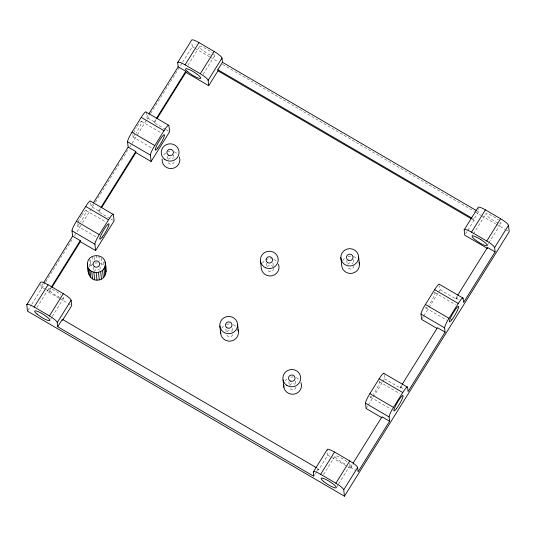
<?xml version="1.0" encoding="UTF-8"?>
<svg xmlns="http://www.w3.org/2000/svg" width="536" height="536" viewBox="0 0 536 536"><rect width="100%" height="100%" fill="white"/><g stroke="black" fill="none" stroke-linecap="round" stroke-linejoin="round"><path stroke-width="0.4" stroke-dasharray="2.68 2.01" d="M43.336 283.236L41.151 286.747L41.386 288.87M109.96 218.46L98.885 211.995L98.771 210.943L91.154 206.494L92.473 204.37M165.463 129.37L154.388 122.905L154.274 121.853L146.663 117.404L147.976 115.3M27.946 310.445L31.41 304.877M31.845 304.18L45.366 282.479M45.808 281.769L72.802 238.446M74.571 235.606L82.095 223.532M82.537 222.822L94.926 202.936M95.368 202.226L119.702 163.165M121.478 160.324L127.669 150.381M129.88 146.831L131.655 143.99M132.097 143.28L136.961 135.467M137.404 134.757L146.697 119.843M147.139 119.133L150.234 114.161M150.676 113.451L182.093 63.034M182.535 62.323L192.27 46.699L191.741 41.875M37.018 307.409L48.722 288.616M187.901 65.238L199.606 46.444M58.88 298.083L48.89 292.254L48.769 291.195L50.953 287.685M98.771 210.943L100.534 208.115M154.274 121.853L156.023 119.046M48.89 292.254L51.51 288.04M98.885 211.995L101.09 208.464M154.388 122.905L156.579 119.394M50.545 319.188L51.845 317.098M52.273 316.401L63.55 298.304M203.164 74.229L214.434 56.133M314.17 475.579L315.851 472.879M316.274 472.203L318.371 468.833L316.93 467.988M467.841 230.232L474.005 220.336L473.884 219.231L478.507 211.807L478.119 208.263M317.051 469.094L318.498 469.938L327.744 455.077L327.154 449.724M465.637 233.77L467.399 230.942M472.115 236.068L472.98 234.674M473.415 233.977L485.991 213.79M323.489 474.695L335.194 455.902A8.911 1.702 31.9 0 1 347.817 462.374M366.095 408.512L367.857 405.685M368.299 404.982L382.396 382.356M382.838 381.652L384.6 378.825L384.178 374.999M422.046 318.726L423.366 316.602M423.808 315.898L428.653 308.12M429.095 307.416L438.341 292.569M438.783 291.859L440.103 289.742L439.681 285.916M337.023 486.467L338.323 484.377M338.759 483.68L350.035 465.59M487.137 245.622L488.437 243.532M488.865 242.835L501.013 223.345M347.73 466.742L350.584 468.41L350.464 467.345L352.212 464.538M384.6 378.825L400.586 388.158L400.466 387.093L401.792 384.969M440.103 289.742L456.089 299.075L455.975 298.009L457.288 295.906M350.584 468.41L353.211 464.196M400.586 388.158L402.348 385.33M456.089 299.075L457.845 296.267M92.916 263.953L89.586 267.069L89.13 262.928M97.398 262.861L95.086 263.122L94.812 260.637M100.406 263.491L103.636 265.494L102.999 259.699M477.067 210.963L478.507 211.807M192.27 46.699L194.434 47.959M195.158 48.381L209.596 56.816M210.32 57.238L218.259 61.874M222.594 64.4L474.548 211.526M475.271 211.948L481.047 215.318M481.764 215.74L495.485 223.746M496.202 224.169L504.865 229.227M505.589 229.649L507.753 230.916M472.444 218.387L473.884 219.231M471.841 219.077L474.005 220.336M455.975 298.009L458.742 299.624M166.153 129.779L169.617 131.796M141.464 121.337L160.733 132.586M434.79 292.616L455.533 304.729M132.647 136.781L151.916 148.03M425.979 308.059L446.716 320.173M400.466 387.093L403.233 388.707M110.651 218.862L114.108 220.886M85.954 210.42L105.94 222.092M379.287 381.706L400.024 393.813M77.144 225.864L96.413 237.12M370.47 397.149L391.213 409.256M45.305 289.172L41.151 286.747L40.676 282.445M45.996 289.581L48.769 291.195M350.464 467.345L356.005 470.581M59.59 298.498L67.442 303.081M68.152 303.497L70.296 304.75M327.744 455.077L347.013 466.327M146.067 112.071L146.663 117.404M90.731 202.682L91.154 206.494M353.271 259.591L353.78 264.241M346.799 260.509L347.228 264.382M318.371 468.833L318.498 469.938M295.39 380.915L295.818 384.788M288.864 381.612L289.293 385.485M272.938 262.888L273.367 266.76M266.385 263.062L266.814 266.935M232.369 328.32L232.624 330.645M225.85 328.803L226.272 332.675M173.677 154.797L174.113 158.723M167.299 156.298L167.647 159.447M101.183 258.292L101.827 264.094M98.872 255.739L99.421 260.71M99.904 266.385L100.507 271.859M96.574 255.411L97.029 259.551M94.443 257.327L94.718 259.813M93.438 267.109L93.874 271.028M92.098 256.496L92.641 261.468M90.49 260.329L91.04 265.3M89.693 258.486L90.517 265.943M285.266 380.761A8.911 8.65 -6.3 0 1 286.827 379.073M290.988 377.123A8.911 8.65 -6.3 0 1 293.313 376.989M296.301 377.726A8.911 8.65 -6.3 0 1 299.383 379.964M221.797 328.313A8.911 8.65 -6.3 0 1 224.383 325.513M226.44 324.448A8.911 8.65 -6.3 0 1 230.259 323.905M233.247 324.642A8.911 8.65 -6.3 0 1 236.329 326.88M262.365 263.156A8.911 8.65 -6.3 0 1 271.571 258.781M273.796 259.417A8.911 8.65 -6.3 0 1 276.891 261.642M342.745 260.684A8.911 8.65 -6.3 0 1 345.934 257.427M348.058 256.503A8.911 8.65 -6.3 0 1 352.668 256.375M353.418 256.583A8.911 8.65 -6.3 0 1 356.715 258.506M273.541 268.308A3.276 3.183 -6.3 0 1 267.109 269.3M267.39 266.881A3.276 3.183 -6.3 0 1 273.065 266.734M353.954 265.789A3.276 3.183 -6.3 0 1 347.522 266.754M347.81 264.328A3.276 3.183 -6.3 0 1 352.956 263.558M232.765 334.618A3.276 3.183 -6.3 0 1 226.721 335.013M226.949 331.831A3.276 3.183 -6.3 0 1 232.142 331.496M295.966 387.166A3.276 3.183 -6.3 0 1 289.661 387.836M289.735 385.404A3.276 3.183 -6.3 0 1 294.793 384.198M378.771 381.933A8.911 1.3 -59.7 0 1 378.45 385.391A8.911 1.3 -59.7 0 1 373.136 394.496M371.776 396.178A8.911 1.3 -59.7 0 1 370.349 396.044M434.274 292.844A8.911 1.3 -59.7 0 1 433.952 296.301A8.911 1.3 -59.7 0 1 428.639 305.406M427.279 307.095A8.911 1.3 -59.7 0 1 426.261 305.701M163.781 154.864A8.911 8.65 -6.3 0 1 171.165 151.279M174.193 151.842A8.911 8.65 -6.3 0 1 177.403 153.906M174.234 161.865A3.276 3.183 -6.3 0 1 167.902 161.772M168.291 159.359A3.276 3.183 -6.3 0 1 173.456 158.777M94.169 271.705A3.276 3.183 -6.3 0 1 99.683 270.365M137.223 126.288A8.911 1.3 -59.7 0 1 141.651 122.114A8.911 1.3 -59.7 0 1 136.084 133.035M134.945 134.61A8.911 1.3 -59.7 0 1 132.935 134.422M133.618 132.801A8.911 1.3 -59.7 0 1 136.419 127.581M81.72 215.378A8.911 1.3 -59.7 0 1 86.149 211.204A8.911 1.3 -59.7 0 1 80.581 222.118M79.442 223.7A8.911 1.3 -59.7 0 1 77.425 223.512M78.115 221.891A8.911 1.3 -59.7 0 1 81.311 216.015M213.495 54.076A8.911 1.702 31.9 0 1 213.73 56.2M210.454 55.094A8.911 1.702 31.9 0 1 200.665 48.622A8.911 1.702 31.9 0 1 202.119 46.86A8.911 1.702 31.9 0 1 212.236 52.93M500.637 222.105A8.911 1.702 31.9 0 1 499.371 223.311M497.911 222.802A8.911 1.702 31.9 0 1 486.36 215.037A8.911 1.702 31.9 0 1 492.785 216.162L494.768 217.361A8.911 1.702 31.9 0 1 498.353 219.907M63.429 297.205A8.911 1.702 31.9 0 1 61.687 298.11M60.146 297.527A8.911 1.702 31.9 0 1 50.17 291.169A8.911 1.702 31.9 0 1 50.746 288.864A8.911 1.702 31.9 0 1 60.849 294.693M349.077 463.519A8.911 1.702 31.9 0 1 348.179 465.395M344.829 463.962A8.911 1.702 31.9 0 1 335.194 455.902"/><path stroke-width="0.8" d="M87.469 263.92C87.401 252.804 105.8 253.012 105.284 264.201C105.351 275.316 86.953 275.109 87.469 263.92C86.939 271.611 89.546 281.956 99.307 279.906C107.421 278.03 106.758 268.181 105.029 261.957M88.527 269.889L88.547 273.621M151.112 161.49L169.617 131.796L168.907 125.411A8.911 1.3 -59.7 0 0 164.043 130.704L154.187 146.536A8.911 1.3 -59.7 0 0 150.402 155.105L151.112 161.49L135.889 152.606L135.776 151.547L128.158 147.099L127.568 141.772A8.911 1.3 -59.7 0 1 131.957 132.225L141.203 117.371A8.911 1.3 -59.7 0 1 146.067 112.071L168.19 124.989M43.771 282.532L72.601 236.162L72.012 230.828A8.911 1.3 -59.7 0 1 76.4 221.274L85.7 206.454A8.911 1.3 -59.7 0 1 90.564 201.161L113.398 214.494L114.108 220.886L95.609 250.58L80.387 241.689L80.266 240.637L72.601 236.162M487.593 248.516L464.752 235.183L464.163 229.823L478.038 207.553A8.911 1.702 31.9 0 1 485.415 209.871L500.644 218.762A8.911 1.702 31.9 0 1 508.49 225.334L509.2 231.76L344.44 496.202L27.51 311.141L26.8 304.716L40.709 282.204A8.911 1.702 31.9 0 1 48.052 284.763L63.282 293.654A8.911 1.702 31.9 0 1 71.127 300.227L71.724 305.58L62.906 319.731M177.684 62.544L191.56 40.274A8.911 1.702 31.9 0 1 198.943 42.585L214.166 51.476A8.911 1.702 31.9 0 1 222.011 58.049L222.48 62.31L217.857 69.734L217.978 70.839L208.725 85.686L185.892 72.353L185.778 71.295L178.166 66.846L177.684 62.544A8.911 1.702 31.9 0 1 185.061 64.863L200.29 73.754A8.911 1.702 31.9 0 1 208.136 80.326L208.725 85.686M93.358 202.956L128.158 147.099M148.847 113.893L178.166 66.846M26.8 304.716A8.911 1.702 31.9 0 1 34.177 307.034L48.052 284.763M185.061 64.863L198.943 42.585M51.389 286.981L80.266 240.637M100.976 207.405L135.776 151.547M156.465 118.342L185.778 71.295M51.952 287.336L80.387 241.689M101.532 207.754L135.889 152.606M157.014 118.697L185.892 72.353M95.609 250.58L94.899 244.188A8.911 1.3 -59.7 0 1 99.287 234.641L108.54 219.787A8.911 1.3 -59.7 0 1 113.398 214.494M384.011 373.471L407.608 387.253A8.911 1.3 -59.7 0 0 402.75 392.546L393.498 407.394A8.911 1.3 -59.7 0 0 389.103 416.948L389.578 421.229L358.075 471.794L357.606 467.506A8.911 1.702 31.9 0 0 349.76 460.933L334.531 452.042A8.911 1.702 31.9 0 0 327.154 449.724L313.279 472.002L313.748 476.256L57.721 326.752L57.252 322.498A8.911 1.702 31.9 0 0 49.406 315.925L63.282 293.654M200.29 73.754L214.166 51.476M57.252 322.498L71.127 300.227M208.136 80.326L222.011 58.049M57.721 326.752L62.343 319.329L316.207 467.566M382.081 417.852L366.095 408.512L365.505 403.166A8.911 1.3 -59.7 0 1 369.9 393.618L379.146 378.771A8.911 1.3 -59.7 0 1 383.937 373.257M436.894 328.36L421.604 319.429L421.015 314.083A8.911 1.3 -59.7 0 1 425.403 304.528L434.656 289.681A8.911 1.293 -59.7 0 1 439.513 284.382L463.111 298.163L463.586 302.458L495.09 251.9L494.614 247.605L508.49 225.334M313.279 472.002A8.911 1.702 31.9 0 1 320.655 474.313L334.531 452.042M464.163 229.823A8.911 1.702 31.9 0 1 471.539 232.142L485.415 209.871M344.44 496.202L343.73 489.777A8.911 1.702 31.9 0 0 335.878 483.204L349.76 460.933M494.614 247.605A8.911 1.702 31.9 0 0 486.768 241.033L500.644 218.762M353.09 463.131L381.967 416.787L389.578 421.229M402.228 384.265L437.47 327.704L445.081 332.146L408.077 391.535L407.608 387.253M457.724 295.202L487.472 247.451L495.09 251.9M445.081 332.146L444.612 327.858A8.911 1.3 -59.7 0 1 449 318.31L458.253 303.463A8.911 1.3 -59.7 0 1 463.111 298.163M343.73 489.777L357.606 467.506M222.48 62.31L476.343 210.541M217.857 69.734L471.72 217.971M217.978 70.839L471.124 218.655M471.539 232.142L486.768 241.033M141.203 117.371L164.043 130.704M434.656 289.681L458.253 303.463M131.957 132.218L154.79 145.551M425.403 304.528L449 318.31M127.568 141.772L150.402 155.105M421.015 314.083L444.612 327.858M85.7 206.454L108.54 219.787M379.146 378.771L402.75 392.546M76.4 221.274L99.287 234.641M369.9 393.618L393.498 407.394M72.012 230.828L94.899 244.188M365.505 403.166L389.103 416.948M34.177 307.034L49.406 315.925M320.655 474.313L335.878 483.204M105.291 268.007L106.101 271.651M358.638 257.092A8.911 8.65 -6.3 0 1 345.452 264.952A8.911 8.65 -6.3 0 1 345.11 249.97A8.911 8.65 -6.3 0 1 358.638 257.092L359.462 264.543M340.829 257.588L341.653 265.045A8.911 8.65 -6.3 0 0 351.918 273.34A8.911 8.65 -6.3 0 0 359.107 262.318M283.028 379.796L283.852 387.253M260.456 260.804L261.28 268.261A8.911 8.65 -6.3 0 0 272.188 275.739A8.911 8.65 -6.3 0 0 278.472 264.215M237.589 324.206A8.911 8.65 -6.3 0 1 225.02 332.97A8.911 8.65 -6.3 0 1 223.559 318.062A8.911 8.65 -6.3 0 1 237.589 324.206L238.413 331.657M219.854 325.955L220.678 333.412M104.929 266.432L105.746 273.889M103.991 268.502L104.808 275.96M102.53 270.278L103.354 277.728M100.654 271.625L101.478 279.075M98.49 272.456L99.307 279.906M96.179 272.71L96.996 280.167M93.88 272.382L94.698 279.839M91.75 271.484L92.574 278.941M89.934 270.084L90.758 277.534M88.561 268.268L89.385 275.725M62.343 319.329L62.471 320.434M300.951 382.537A8.911 8.65 -6.3 0 1 293.849 394.181A8.911 8.65 -6.3 0 1 283.732 384.995M237.897 329.459A8.911 8.65 -6.3 0 1 230.775 341.097A8.911 8.65 -6.3 0 1 220.665 331.898M179.406 157.088A8.911 8.65 -6.3 0 1 171.949 168.525A8.911 8.65 -6.3 0 1 162.113 159.051M480.893 239.632L478.909 238.44A8.911 1.702 31.9 0 0 473.053 237.957A8.911 1.702 31.9 0 0 485.891 245.682A8.911 1.702 31.9 0 0 480.893 239.632M286.74 385.324A8.911 8.65 -6.3 0 0 300.663 378.791A8.911 8.65 -6.3 0 0 287.953 370.376A8.911 8.65 -6.3 0 0 286.74 385.324M290.445 381.083A3.276 3.183 -6.3 0 0 295.048 377.82A3.276 3.183 -6.3 0 0 289.862 375.595A3.276 3.183 -6.3 0 0 290.445 381.083M226.889 327.731A3.276 3.183 -6.3 0 0 231.994 325.278A3.276 3.183 -6.3 0 0 227.284 322.223A3.276 3.183 -6.3 0 0 226.889 327.731M265.662 267.792A8.911 8.65 -6.3 0 0 278.184 258.948A8.911 8.65 -6.3 0 0 264.114 252.892A8.911 8.65 -6.3 0 0 265.662 267.792M267.739 262.674A3.276 3.183 -6.3 0 0 272.596 259.793A3.276 3.183 -6.3 0 0 267.625 257.159A3.276 3.183 -6.3 0 0 267.739 262.674M348.139 260.134A3.276 3.183 -6.3 0 0 353.01 257.267A3.276 3.183 -6.3 0 0 348.052 254.62A3.276 3.183 -6.3 0 0 348.139 260.134M451.875 319.67A8.911 1.3 -59.7 0 0 458.608 306.692A8.911 1.3 -59.7 0 0 451.466 315.985A8.911 1.3 -59.7 0 0 451.875 319.67M396.372 408.76A8.911 1.3 -59.7 0 0 403.106 395.782A8.911 1.3 -59.7 0 0 395.963 405.075A8.911 1.3 -59.7 0 0 396.372 408.76M187.928 71.924A8.911 1.702 31.9 0 0 200.558 78.403A8.911 1.702 31.9 0 0 190.95 70.357A8.911 1.702 31.9 0 0 187.928 71.924M164.887 159.487A8.911 8.65 -6.3 0 0 179.004 153.356A8.911 8.65 -6.3 0 0 166.555 144.579A8.911 8.65 -6.3 0 0 164.887 159.487M168.445 155.206A3.276 3.183 -6.3 0 0 173.423 152.526A3.276 3.183 -6.3 0 0 168.572 149.691A3.276 3.183 -6.3 0 0 168.445 155.206M94.671 266.794A3.276 3.183 -6.3 0 0 99.649 264.114A3.276 3.183 -6.3 0 0 94.798 261.28A3.276 3.183 -6.3 0 0 94.671 266.794M157.785 147.949A8.911 1.3 -59.7 0 0 164.519 134.971A8.911 1.3 -59.7 0 0 157.376 144.258A8.911 1.3 -59.7 0 0 157.785 147.949M102.282 237.033A8.911 1.3 -59.7 0 0 109.016 224.055A8.911 1.3 -59.7 0 0 101.867 233.348A8.911 1.3 -59.7 0 0 102.282 237.033M37.044 314.096A8.911 1.702 31.9 0 0 49.674 320.582A8.911 1.702 31.9 0 0 40.066 312.528A8.911 1.702 31.9 0 0 37.044 314.096M323.536 481.388A8.911 1.702 31.9 0 0 336.159 487.861A8.911 1.702 31.9 0 0 326.525 479.8A8.911 1.702 31.9 0 0 323.536 481.388"/></g></svg>
